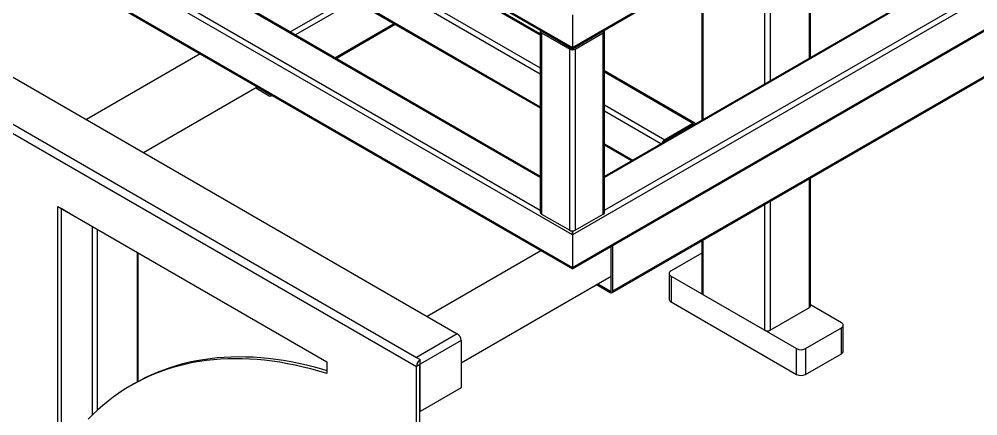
# Model space of a CAD drawing. Header units: millimetres. Extents: x 0 to 17520, y 0 to 12300.
# Drawn here: x 14155 to 15667, y 9188 to 9813 of the extents above; entities that cross this region are included whole.
import ezdxf

# ---------------------------------------------------------------- set-up
doc = ezdxf.new("R2010")
doc.units = ezdxf.units.MM
doc.header["$LTSCALE"] = 30

msp = doc.modelspace()

# ---------------------------------------------------------------- linework, layer by layer
for p, q in [((13330.25, 10748.516), (15027.306, 9768.826)), ((13332.735, 10745.051), (15027.306, 9766.797)), ((15027.306, 9473.238), (13330.25, 10452.928)), ((15027.306, 9768.826), (16229.387, 10462.773)), ((15027.306, 9766.797), (16226.902, 10459.308)), ((13330.25, 10401.486), (15027.306, 9421.796)), ((13332.735, 10398.021), (15027.306, 9419.767)), ((13161.065, 10290.154), (14845.766, 9317.597)), ((13096.532, 10252.9), (14781.233, 9280.343)), ((13084.176, 10245.766), (14781.233, 9266.077)), ((16229.387, 10167.185), (15027.306, 9473.238)), ((16125.807, 10170.65), (15077.854, 9565.679)), ((16127.564, 10169.635), (15077.854, 9563.65)), ((15077.854, 9512.217), (16172.112, 10143.918)), ((15027.306, 9421.796), (16229.387, 10115.743)), ((15027.306, 9419.767), (16226.902, 10112.279)), ((15089.703, 9382.298), (16150.363, 9994.604)), ((15090.945, 9385.045), (16151.606, 9997.351)), ((14976.758, 9563.65), (14254.085, 9980.841)), ((14976.758, 9565.679), (14255.461, 9982.075)), ((14976.758, 9788.163), (14669.51, 9965.533)), ((14976.758, 9790.191), (14671.267, 9966.548)), ((14209.537, 9955.124), (14976.758, 9512.217)), ((14976.758, 9726.931), (14613.648, 9936.55)), ((14624.962, 9939.816), (14976.758, 9736.729)), ((14570.163, 9908.182), (14976.758, 9673.46)), ((14571.921, 9909.197), (14976.758, 9675.489)), ((15401.365, 9752.439), (15401.365, 9889.846)), ((15403.123, 9753.453), (15403.123, 9892.296)), ((15231.317, 9884.569), (15231.317, 9654.271)), ((15233.074, 9885.584), (15233.074, 9655.286)), ((14582.18, 9793.464), (14675.531, 9847.354)), ((15330.655, 9711.618), (15330.655, 9853.924)), ((15339.14, 9853.924), (15339.14, 9716.517)), ((14684.017, 9842.456), (14590.666, 9788.565)), ((15027.306, 9820.268), (15027.306, 9768.826)), ((14652.902, 9752.638), (14746.252, 9806.528)), ((14654.659, 9751.623), (14748.01, 9805.513)), ((14976.758, 9794.542), (14976.758, 9508.753)), ((14978.515, 9792.093), (15023.063, 9766.376)), ((14978.515, 9792.093), (14978.515, 9506.304)), ((14980.213, 9793.983), (14980.213, 9793.726)), ((14980.213, 9793.726), (15025.892, 9767.356)), ((15028.72, 9767.356), (15074.399, 9793.726)), ((15031.549, 9766.376), (15076.096, 9792.093)), ((15074.399, 9793.726), (15074.399, 9793.983)), ((15076.096, 9506.304), (15076.096, 9792.093)), ((15077.854, 9508.753), (15077.854, 9794.542)), ((14440.321, 9758.626), (14261.06, 9655.14)), ((15023.063, 9480.587), (15023.063, 9766.376)), ((15025.892, 9767.356), (15025.892, 9767.613)), ((15028.72, 9767.613), (15028.72, 9767.356)), ((15031.549, 9766.376), (15031.549, 9480.587)), ((15220.517, 9649.472), (15077.854, 9731.83)), ((15217.518, 9649.175), (15077.854, 9729.801)), ((14351.067, 9603.18), (14530.329, 9706.666)), ((14527.832, 9705.224), (14549.302, 9692.83)), ((14530.095, 9706.531), (14549.867, 9695.116)), ((14549.867, 9695.116), (14550.101, 9695.251)), ((14552.301, 9692.533), (14553.556, 9693.257)), ((15077.854, 9678.368), (15172.97, 9623.458)), ((15166.969, 9617.125), (15077.854, 9668.57)), ((15218.083, 9646.889), (15172.404, 9620.519)), ((15217.518, 9649.175), (15172.97, 9623.458)), ((15218.305, 9646.76), (15218.083, 9646.889)), ((15077.854, 9617.128), (15122.414, 9591.404)), ((15172.397, 9620.514), (15172.619, 9620.386)), ((15077.854, 9615.098), (15120.657, 9590.389)), ((15401.365, 9359.095), (15401.365, 9562.217)), ((15403.123, 9361.544), (15403.123, 9563.231)), ((15339.14, 9526.295), (15339.14, 9323.173)), ((14215.547, 9518.119), (14639.811, 9273.197)), ((14215.547, 9152.034), (14215.547, 9518.119)), ((14221.204, 9514.854), (14221.204, 9155.3)), ((14235.346, 9506.689), (14221.204, 9514.853)), ((15330.655, 9323.173), (15330.655, 9521.396)), ((14235.346, 9506.69), (14235.346, 9506.689)), ((14978.515, 9506.304), (15023.063, 9480.587)), ((15031.549, 9480.587), (15076.096, 9506.304)), ((14269.995, 9486.688), (14269.995, 9189.448)), ((14278.48, 9197.467), (14278.48, 9481.789)), ((15027.306, 9473.238), (15027.306, 9421.796)), ((15088.683, 9385.698), (15088.683, 9455.199)), ((15090.945, 9385.045), (15090.945, 9456.505)), ((15231.317, 9464.05), (15231.317, 9381.954)), ((15233.074, 9465.064), (15233.074, 9379.505)), ((14340.705, 9445.867), (14340.705, 9241.524)), ((14342.462, 9242.498), (14342.462, 9444.853)), ((14977.722, 9448.391), (14798.461, 9344.905)), ((15231.317, 9444.62), (15182.869, 9416.652)), ((14851.943, 9271.86), (15088.683, 9408.527)), ((15179.94, 9412.57), (15179.94, 9371.742)), ((15182.869, 9408.488), (15380.859, 9294.19)), ((15182.869, 9408.488), (15182.869, 9367.66)), ((15065.233, 9394.989), (15086.703, 9382.595)), ((15067.496, 9396.296), (15087.268, 9384.881)), ((15087.268, 9384.881), (15088.683, 9385.697)), ((15233.074, 9379.505), (15330.655, 9323.173)), ((15182.869, 9367.66), (15380.859, 9253.363)), ((15451.57, 9335.011), (15403.123, 9362.979)), ((15339.14, 9323.173), (15401.365, 9359.095)), ((15454.499, 9290.102), (15454.499, 9330.929)), ((14845.766, 9317.597), (14781.233, 9280.343)), ((15395.001, 9294.19), (15451.57, 9326.847)), ((15451.57, 9286.02), (15451.57, 9326.847)), ((14851.943, 9306.897), (14787.41, 9269.643)), ((14851.943, 9306.897), (14851.943, 9232.377)), ((15380.859, 9253.363), (15380.859, 9294.19)), ((15395.001, 9294.19), (15395.001, 9253.363)), ((15395.001, 9253.363), (15451.57, 9286.02)), ((14639.811, 9273.197), (14639.811, 9254.822)), ((14781.233, 9280.343), (14787.41, 9276.777)), ((14786.89, 9269.342), (14781.233, 9266.077)), ((14786.89, 9113.168), (14786.89, 9269.342)), ((14787.042, 9269.855), (14787.41, 9269.643)), ((14787.41, 9270.244), (14787.41, 9276.777)), ((14787.41, 9195.123), (14787.41, 9269.643)), ((14781.233, 9109.902), (14781.233, 9266.077)), ((14336.926, 9239.379), (14331.269, 9236.113)), ((14851.943, 9232.377), (14787.41, 9195.123)), ((14787.41, 9195.123), (14786.89, 9195.423))]:
    msp.add_line(p, q)
at = {"flags": 128}
for points in [[(15027.306, 9766.797), (15027.306, 9766.797), (15027.306, 9766.93), (15027.306, 9767.324), (15027.306, 9767.964), (15027.306, 9768.826)], [(15027.306, 9768.826), (15027.306, 9767.964), (15027.306, 9767.324), (15027.306, 9766.93), (15027.306, 9766.797), (15027.306, 9766.797)], [(15027.306, 9473.238), (15027.306, 9474.164), (15027.306, 9475.209), (15027.306, 9476.344), (15027.306, 9477.534), (15027.306, 9478.741), (15027.306, 9479.572)], [(15027.306, 9479.572), (15027.306, 9478.741), (15027.306, 9477.534), (15027.306, 9476.344), (15027.306, 9475.209), (15027.306, 9474.164), (15027.306, 9473.238)], [(15027.306, 9419.767), (15027.306, 9419.767), (15027.306, 9419.9), (15027.306, 9420.294), (15027.306, 9420.935), (15027.306, 9421.796)], [(15027.306, 9421.796), (15027.306, 9420.935), (15027.306, 9420.294), (15027.306, 9419.9), (15027.306, 9419.767), (15027.306, 9419.767)], [(15182.869, 9416.652), (15181.626, 9415.777), (15180.702, 9414.779), (15180.133, 9413.696), (15179.94, 9412.57), (15180.133, 9411.443), (15180.702, 9410.36), (15181.626, 9409.362), (15182.869, 9408.488)], [(15451.57, 9326.847), (15452.814, 9327.722), (15453.738, 9328.72), (15454.307, 9329.803), (15454.499, 9330.929), (15454.307, 9332.055), (15453.738, 9333.138), (15452.814, 9334.136), (15451.57, 9335.011)], [(14639.811, 9254.822), (14627.32, 9258.592), (14614.892, 9262.035), (14602.531, 9265.151), (14590.244, 9267.937), (14578.033, 9270.393), (14565.906, 9272.517), (14553.866, 9274.31), (14541.919, 9275.769), (14530.07, 9276.895), (14518.322, 9277.687), (14506.682, 9278.145), (14495.153, 9278.268), (14483.741, 9278.057), (14472.45, 9277.511), (14461.285, 9276.631), (14450.25, 9275.417), (14439.35, 9273.87), (14428.589, 9271.99), (14417.972, 9269.778), (14407.502, 9267.235), (14397.185, 9264.362), (14387.024, 9261.16), (14377.024, 9257.631), (14367.188, 9253.775), (14357.521, 9249.595), (14348.026, 9245.092), (14338.708, 9240.268), (14329.57, 9235.125), (14320.615, 9229.665), (14311.849, 9223.89), (14303.273, 9217.803), (14294.892, 9211.406), (14286.709, 9204.701), (14278.728, 9197.692), (14270.951, 9190.381), (14263.381, 9182.772)], [(14336.926, 9239.379), (14344.365, 9243.534), (14353.683, 9248.358), (14363.178, 9252.861), (14372.845, 9257.041), (14382.681, 9260.896), (14392.681, 9264.426), (14402.842, 9267.628), (14413.159, 9270.501), (14423.629, 9273.044), (14434.246, 9275.256), (14445.007, 9277.136), (14455.907, 9278.683), (14466.942, 9279.897), (14478.107, 9280.777), (14489.398, 9281.323), (14500.81, 9281.534), (14512.339, 9281.411), (14523.979, 9280.953), (14535.727, 9280.161), (14547.576, 9279.035), (14559.523, 9277.575), (14571.563, 9275.783), (14583.69, 9273.658), (14595.9, 9271.203), (14608.188, 9268.416), (14620.549, 9265.301), (14632.977, 9261.858), (14639.811, 9259.833)]]:
    msp.add_lwpolyline(points, dxfattribs=at)
for centre, radius, start, end in [((14979.413, 9794.52), 2.588, 151.453658, 249.716827), ((14980.747, 9794.772), 1.175, 204.0152, 242.957473), ((15073.865, 9794.773), 1.175, 297.053768, 335.983356), ((15075.199, 9794.52), 2.588, 290.280651, 28.548863), ((15027.306, 9774.564), 9.222, 242.609822, 297.390835), ((15027.173, 9769.695), 2.667, 241.295738, 263.618236), ((15027.439, 9769.697), 2.669, 276.383828, 298.69423), ((14550.955, 9694.82), 2.587, 230.28661, 328.820019), ((14550.503, 9696.094), 1.166, 236.968784, 277.059434), ((15219.171, 9647.184), 2.588, 31.452742, 129.711222), ((15218.723, 9645.902), 1.175, 84.042661, 122.946169), ((15177.981, 9615.652), 9.277, 122.696632, 163.028687), ((15173.789, 9618.24), 2.667, 121.294686, 143.599703), ((14979.761, 9509.053), 3.018, 185.696514, 245.623114), ((15074.851, 9509.052), 3.017, 294.372198, 354.308174), ((15027.306, 9488.775), 9.222, 242.609822, 297.390835), ((15088.359, 9384.625), 2.62, 230.797691, 9.214047), ((15087.821, 9385.558), 0.873, 230.792998, 9.214797), ((15234.319, 9382.254), 3.018, 185.694602, 245.625555), ((15184.945, 9372.242), 5.029, 185.694743, 245.62536), ((15400.12, 9361.844), 3.018, 294.374586, 354.305287), ((14838.531, 9306.287), 13.426, 2.604969, 57.395257), ((15334.897, 9331.361), 9.222, 242.60969, 297.39031), ((15387.93, 9307.838), 15.37, 242.609665, 297.390329), ((15449.494, 9290.601), 5.029, 294.374651, 354.305228), ((14794.646, 9265.466), 13.427, 122.606126, 177.393649), ((14788.02, 9269.291), 1.132, 122.61067, 177.394685), ((14778.672, 9269.637), 8.739, 0.036499, 4.066686), ((15387.93, 9267.01), 15.37, 242.609665, 297.390329)]:
    msp.add_arc(centre, radius, start, end)

doc.saveas('drawing.dxf')
